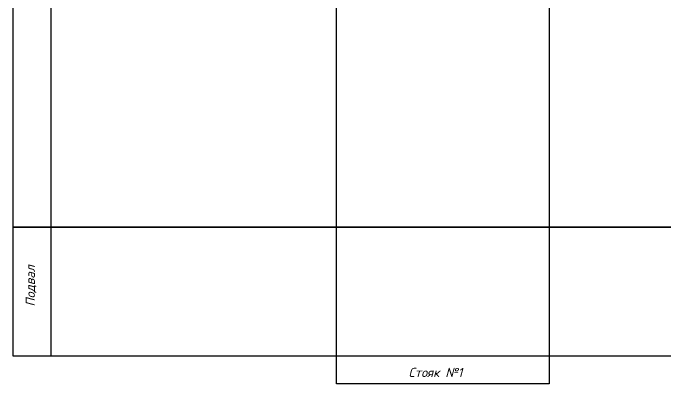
# Model space of a CAD drawing. Extents: x 69291107 to 70108111, y -33487476 to -33099794.
# Drawn here: x 69291107 to 69308785, y -33474125 to -33464084 of the extents above; entities that cross this region are included whole.
import ezdxf

# ---------------------------------------------------------------- set-up
doc = ezdxf.new("R2010")
doc.units = 0
doc.header["$LTSCALE"] = 100
doc.layers.add('PDF _СС_Схема', color=7, linetype='Continuous')
doc.layers.add('PDF _Текст', color=7, linetype='Continuous')
doc.styles.add('PDF ISOCPEUR Italic', font='isocpeui.ttf')

msp = doc.modelspace()

# ---------------------------------------------------------------- linework, layer by layer
at = {"layer": 'PDF _СС_Схема', "lineweight": 30}
for points in [[(69291107, -33425584), (69292134, -33425584), (69292134, -33473370), (69291107, -33473370)], [(69299862, -33425584), (69305619, -33425584), (69305619, -33474125), (69299862, -33474125)], [(69291107, -33454516), (69371400, -33454516), (69371400, -33469880), (69291107, -33469880)], [(69291107, -33469880), (69371400, -33469880), (69371400, -33473370), (69291107, -33473370)]]:
    msp.add_lwpolyline(points, close=True, dxfattribs=at)

# ---------------------------------------------------------------- texts
at = {"layer": 'PDF _Текст', "insert": (69291738, -33472029), "char_height": 249.6, "attachment_point": 7, "rotation": 90, "style": 'PDF ISOCPEUR Italic'}
msp.add_mtext('Подвал', dxfattribs=at)
at = {"layer": 'PDF _Текст', "insert": (69301816, -33473938), "char_height": 249.6, "attachment_point": 7, "style": 'PDF ISOCPEUR Italic'}
msp.add_mtext('Стояк №1', dxfattribs=at)

doc.saveas('drawing.dxf')
